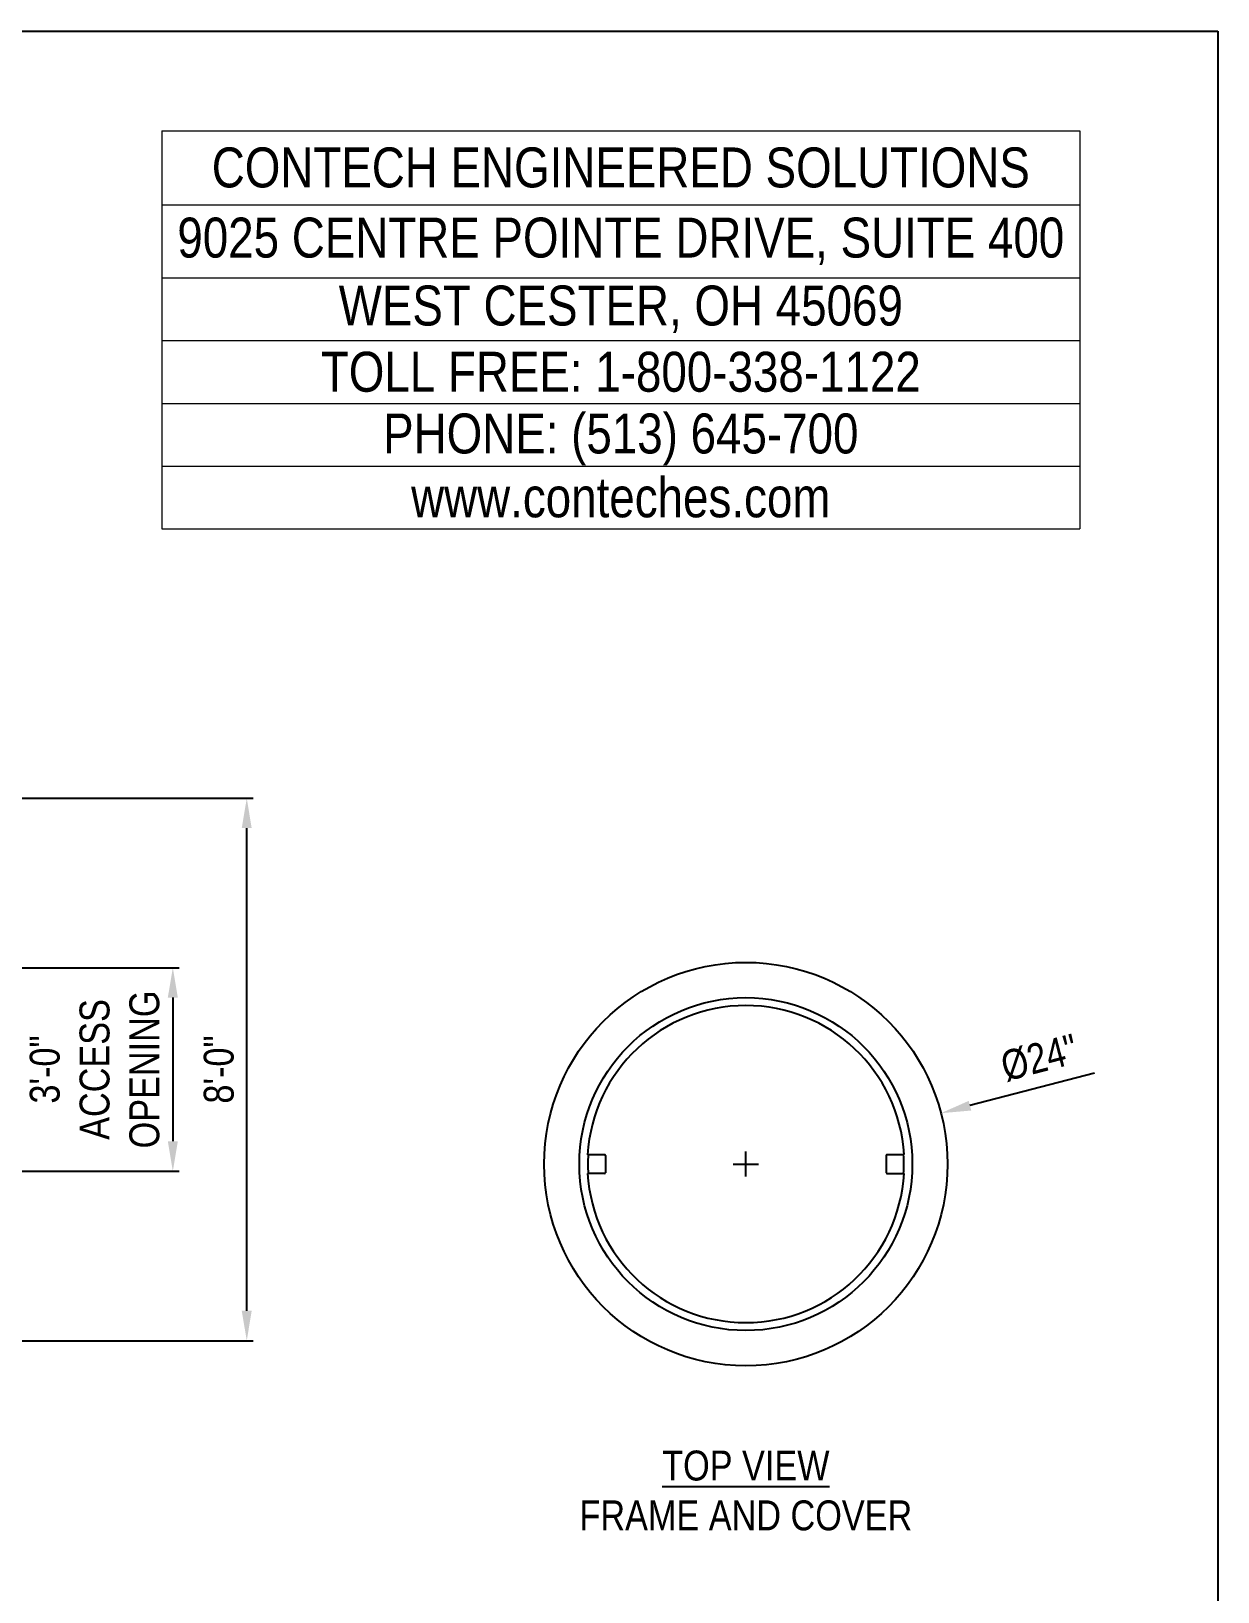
# Model space of a CAD drawing. Extents: x 0 to 216, y -5 to 280.
# Drawn here: x 121.5 to 216, y 155.7 to 280 of the extents above; entities that cross this region are included whole.
import ezdxf

# ---------------------------------------------------------------- set-up
doc = ezdxf.new("R2010")
doc.units = 0
doc.header["$LTSCALE"] = 10
doc.header["$MEASUREMENT"] = 0
doc.header["$PDMODE"] = 35
doc.layers.get('0').update_dxf_attribs({"linetype": 'CONTINUOUS'})
doc.layers.get('Defpoints').update_dxf_attribs({"linetype": 'CONTINUOUS'})
for name, color, linetype in [('2628-LOGO$0$CADdetails-2-FINELIGHT', 2, 'CONTINUOUS'), ('2628-LOGO$0$CADdetails-FRAME', 7, 'CONTINUOUS'), ('CADdetails-2-FINELIGHT', 2, 'CONTINUOUS'), ('CADdetails-7-VERYFINE', 7, 'CONTINUOUS'), ('CADdetails-9-EXTRAFINE', 9, 'CONTINUOUS')]:
    doc.layers.add(name, color=color, linetype=linetype)
doc.styles.add('2628-LOGO$0$CADdetails-NOTES', font='ARIALN.TTF', dxfattribs={"height": 2.38})
doc.styles.add('CADdetails-DIMENSIONS', font='ARIALN.TTF', dxfattribs={"height": 2.38})
doc.styles.add('CADdetails-NOTES', font='ARIALN.TTF', dxfattribs={"height": 2.38})
doc.dimstyles.new('CADdetails-LEADER', dxfattribs={"dimtxt": 2.38, "dimasz": 2.38, "dimexe": 0.5, "dimexo": 1.5, "dimgap": 1, "dimtad": 1, "dimzin": 0, "dimdsep": 46, "dimtxsty": 'CADdetails-DIMENSIONS', "dimcen": 1, "dimclrd": 256, "dimclre": 256, "dimclrt": 256, "dimadec": 0, "dimazin": 0, "dimtfac": 1, "dimtofl": 0, "dimtmove": 0, "dimatfit": 3, "dimfxl": 1, "dimtolj": 1, "dimtzin": 0, "dimarcsym": 0})

# ---------------------------------------------------------------- blocks, each defined once
blk = doc.blocks.new('*T14')
at = {"layer": 'Defpoints', "color": 8, "linetype": 'ByBlock', "lineweight": 0, "transparency": 16777216}
for p, q in [((0, 0), (73.1, 0)), ((0, 0), (0, -31.71)), ((73.1, 0), (73.1, -31.71)), ((0, -5.89), (73.1, -5.89)), ((0, -11.71), (73.1, -11.71)), ((0, -16.71), (73.1, -16.71)), ((0, -21.71), (73.1, -21.71)), ((0, -26.71), (73.1, -26.71)), ((0, -31.71), (73.1, -31.71))]:
    blk.add_line(p, q, dxfattribs=at)
at = {"layer": '2628-LOGO$0$CADdetails-2-FINELIGHT', "transparency": 16777216, "char_height": 3.18, "width": 72.9823, "style": '2628-LOGO$0$CADdetails-NOTES'}
for s, insert, attachment_point in [('CONTECH ENGINEERED SOLUTIONS', (36.55, -2.94), 5), ('9025 CENTRE POINTE DRIVE, SUITE 400 ', (36.55, -8.8), 5), ('WEST CESTER, OH 45069', (36.55, -14.21), 5), ('TOLL FREE: 1-800-338-1122', (36.55, -19.21), 5), ('PHONE: (513) 645-700', (36.55, -26.65), 8), ('www.conteches.com', (36.55, -29.21), 5)]:
    blk.add_mtext(s, dxfattribs=dict(at, insert=insert, attachment_point=attachment_point))
blk = doc.blocks.new('2628-LOGO')
at = {"layer": '2628-LOGO$0$CADdetails-FRAME'}
for p, q in [((0, 280), (216, 280)), ((216, 280), (216, 0))]:
    blk.add_line(p, q, dxfattribs=at)
blk.add_blockref('*T14', (131.9, 272.07))
blk = doc.blocks.new('*D4')
at = {"layer": 'CADdetails-7-VERYFINE', "lineweight": -2, "transparency": 16777216}
for p, q in [((206.18, 197.03), (196.26, 194.44)), ((178.41, 188.79), (178.41, 190.79)), ((177.41, 189.79), (179.41, 189.79))]:
    blk.add_line(p, q, dxfattribs=at)
at = {"layer": 'CADdetails-7-VERYFINE', "transparency": 16777216}
blk.add_solid([(196.16, 194.82), (196.36, 194.05), (193.95, 193.84)], dxfattribs=at)
at = {"layer": 'Defpoints', "color": 0, "transparency": 16777216}
for p in [(193.95, 193.84), (162.87, 185.73)]:
    blk.add_point(p, dxfattribs=at)
at = {"layer": 'CADdetails-7-VERYFINE', "transparency": 16777216, "insert": (201.79, 198.24), "char_height": 2.38, "attachment_point": 5, "rotation": 14.6136, "style": 'CADdetails-DIMENSIONS'}
blk.add_mtext('\\A1;%%C24"', dxfattribs=at)
blk = doc.blocks.new('*D5')
at = {"layer": 'CADdetails-7-VERYFINE', "lineweight": -2, "transparency": 16777216}
for p, q in [((112.84, 218.92), (139.16, 218.92)), ((138.66, 178.1), (138.66, 216.54)), ((112.84, 175.72), (139.16, 175.72))]:
    blk.add_line(p, q, dxfattribs=at)
at = {"layer": 'CADdetails-7-VERYFINE', "transparency": 16777216}
for points in [[(138.26, 216.54), (139.05, 216.54), (138.66, 218.92)], [(138.26, 178.1), (139.05, 178.1), (138.66, 175.72)]]:
    blk.add_solid(points, dxfattribs=at)
at = {"layer": 'Defpoints', "color": 0, "transparency": 16777216}
for p in [(111.34, 218.92), (138.66, 218.92), (111.34, 175.72)]:
    blk.add_point(p, dxfattribs=at)
at = {"layer": 'CADdetails-7-VERYFINE', "transparency": 16777216, "insert": (136.44, 197.32), "char_height": 2.38, "attachment_point": 5, "rotation": 90, "style": 'CADdetails-DIMENSIONS'}
blk.add_mtext('\\A1;8\'-0"', dxfattribs=at)
blk = doc.blocks.new('*D7')
at = {"layer": 'CADdetails-7-VERYFINE', "lineweight": -2, "transparency": 16777216}
for p, q in [((96.66, 205.42), (133.27, 205.42)), ((132.77, 203.04), (132.77, 191.6)), ((96.66, 189.22), (133.27, 189.22))]:
    blk.add_line(p, q, dxfattribs=at)
at = {"layer": 'CADdetails-7-VERYFINE', "transparency": 16777216}
for points in [[(132.37, 203.04), (133.17, 203.04), (132.77, 205.42)], [(132.37, 191.6), (133.17, 191.6), (132.77, 189.22)]]:
    blk.add_solid(points, dxfattribs=at)
at = {"layer": 'Defpoints', "color": 0, "transparency": 16777216}
for p in [(95.16, 205.42), (95.16, 189.22), (132.77, 189.22)]:
    blk.add_point(p, dxfattribs=at)
at = {"layer": 'CADdetails-7-VERYFINE', "transparency": 16777216, "insert": (126.55, 197.32), "char_height": 2.38, "attachment_point": 5, "rotation": 90, "style": 'CADdetails-DIMENSIONS'}
blk.add_mtext('\\A1;3\'-0"\\PACCESS \\POPENING', dxfattribs=at)

msp = doc.modelspace()

# ---------------------------------------------------------------- linework, layer by layer
at = {"layer": 'CADdetails-9-EXTRAFINE'}
for p, q in [((167.159, 190.535), (165.807, 190.535)), ((167.222, 190.473), (167.222, 189.098)), ((189.597, 190.473), (189.597, 189.098)), ((189.66, 190.536), (191.012, 190.536)), ((167.159, 189.037), (165.807, 189.037)), ((189.66, 189.036), (191.012, 189.036))]:
    msp.add_line(p, q, dxfattribs=at)
for radius in [16.062, 13.256]:
    msp.add_circle((178.41, 189.786), radius, dxfattribs=at)
for centre, radius, start, end in [((178.41, 189.786), 12.625, 3.40567, 176.59751), ((178.472, 189.786), 12.646, 176.60313, 183.39683), ((167.16, 190.473), 0.0625, 0, 90), ((189.66, 190.473), 0.0625, 90, 180), ((178.335, 189.786), 12.658, 356.60317, 3.39687), ((178.41, 189.786), 12.625, 183.40245, 356.59437), ((167.16, 189.098), 0.0625, 270, 0), ((189.66, 189.098), 0.0625, 180, 270)]:
    msp.add_arc(centre, radius, start, end, dxfattribs=at)

# ---------------------------------------------------------------- block references
at = {"layer": 'CADdetails-7-VERYFINE'}
msp.add_blockref('2628-LOGO', (0, 0), dxfattribs=at)

# ---------------------------------------------------------------- texts
at = {"layer": 'CADdetails-2-FINELIGHT', "insert": (178.41, 166.971), "char_height": 2.38, "attachment_point": 2, "style": 'CADdetails-NOTES'}
msp.add_mtext_dynamic_manual_height_columns('{\\LTOP VIEW\\P}FRAME AND COVER', width=62.25396, gutter_width=3.516, heights=[0], dxfattribs=at)

# ---------------------------------------------------------------- dimensions: what is measured, and where the dimension line sits
at = {"layer": 'CADdetails-7-VERYFINE'}
for base, p1, p2, angle, text, picture, middle in [((138.655, 218.923), (111.343, 175.723), (111.343, 218.923), 90, '8\'-0"', '*D5', (138.655, 197.323)), ((132.771, 189.223), (95.163, 205.423), (95.163, 189.223), 270, '3\'-0"\\PACCESS \\POPENING', '*D7', (132.771, 197.323))]:
    dim = msp.add_linear_dim(base=base, p1=p1, p2=p2, angle=angle, text=text, dimstyle='CADdetails-LEADER', dxfattribs=at)
    dim.commit()
    dim.dimension.update_dxf_attribs({"geometry": picture, "text_midpoint": middle, "dimtype": 160})
dim = msp.add_diameter_dim_2p(p1=(162.867, 185.733), p2=(193.952, 193.838), text='%%C24"', dimstyle='CADdetails-LEADER', dxfattribs=at)
dim.commit()
dim.dimension.update_dxf_attribs({"geometry": '*D4', "text_midpoint": (201.793, 198.241)})

doc.saveas('drawing.dxf')
